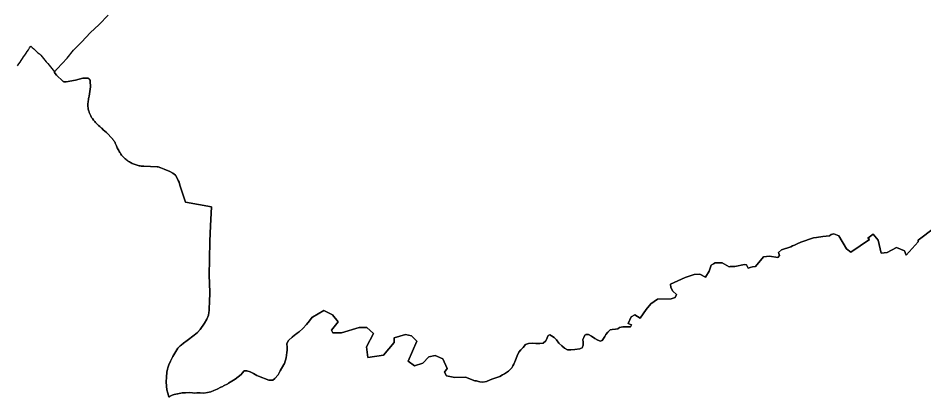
# Model space of a CAD drawing. Header units: inches. Extents: x 130170 to 284068, y 377793 to 804530.
# Drawn here: x 147805 to 151838, y 593908 to 595594 of the extents above; entities that cross this region are included whole.
import ezdxf

# ---------------------------------------------------------------- set-up
doc = ezdxf.new("R2010")
doc.units = ezdxf.units.IN
doc.header["$MEASUREMENT"] = 0
doc.layers.add('muni_il', color=7, linetype='Continuous')

msp = doc.modelspace()

# ---------------------------------------------------------------- linework, layer by layer
at = {"layer": 'muni_il'}
for points in [[(151880.2, 594660.9), (151807.5, 594605.9), (151808.5, 594598.3), (151754.8, 594539.5), (151747.1, 594558.1), (151711.9, 594572.8), (151670.5, 594550.4), (151644, 594548.2), (151629.4, 594605.9), (151607.2, 594632.7), (151583.7, 594614.2), (151591.8, 594608.4), (151508.2, 594553.1), (151489.7, 594567.8), (151455.1, 594624.9), (151433.4, 594634.2), (151421.6, 594631.7), (151413.2, 594625.4), (151384.6, 594622), (151355, 594617.2), (151341.9, 594616.7), (151285.6, 594596.5), (151269.4, 594589.3), (151258.6, 594584.3), (151249.5, 594580.6), (151241, 594576.9), (151200.6, 594562.7), (151187.2, 594551.2), (151191.4, 594537.7), (151183.8, 594528.4), (151146.4, 594534.3), (151119.3, 594531.4), (151084.7, 594488.3), (151071.4, 594486.7), (151061.4, 594484.4), (151052.1, 594481.7), (151044.5, 594496.3), (151035.3, 594497), (150992.5, 594489.2), (150977.5, 594488.4), (150972.4, 594488.2), (150967.4, 594487.7), (150936.3, 594505.2), (150921.1, 594505.5), (150905.3, 594505.3), (150898, 594500.7), (150887.2, 594494.8), (150878.3, 594468.2), (150862.5, 594441.7), (150836.6, 594454.3), (150811, 594452.4), (150772.1, 594439.7), (150706, 594409.5), (150707.7, 594394.5), (150716, 594378.3), (150733.6, 594363.4), (150727.1, 594351.4), (150708.7, 594344.9), (150648.8, 594343.5), (150619, 594322.7), (150598.8, 594297.5), (150570.7, 594258), (150547.1, 594273.9), (150530.9, 594263.9), (150518.7, 594235.1), (150533, 594228.6), (150528.4, 594220.3), (150521.4, 594220), (150520, 594220), (150507.1, 594219.8), (150495.9, 594219.9), (150494.4, 594219.9), (150480.2, 594217.4), (150472.6, 594211.1), (150462.2, 594209.3), (150447, 594208.8), (150437.7, 594207.1), (150428.3, 594196.8), (150419.4, 594185.8), (150414.3, 594177.7), (150411.3, 594172.8), (150402.8, 594159.9), (150397.5, 594157.5), (150394.3, 594156.1), (150382.6, 594160.4), (150370.1, 594168.6), (150355.4, 594178.4), (150342, 594185.9), (150330.5, 594186.1), (150328.5, 594184.9), (150324.7, 594182.6), (150321.1, 594172.6), (150316.9, 594163.8), (150318.2, 594151.8), (150318.2, 594146), (150318.2, 594141.7), (150318.2, 594138.1), (150313.5, 594127.3), (150306.6, 594123.7), (150302.5, 594121.6), (150281.2, 594119.3), (150263.3, 594117.2), (150248.5, 594117.9), (150234.9, 594124.4), (150222.4, 594135.4), (150210, 594146.8), (150198.8, 594161.5), (150192.7, 594168.4), (150188.3, 594173.2), (150177.4, 594179.8), (150169.2, 594184.2), (150162.8, 594181.6), (150157.5, 594170.6), (150154.4, 594163.1), (150152.4, 594158.2), (150140.4, 594148), (150138.3, 594147.6), (150124.6, 594146.6), (150108.1, 594146.2), (150090.7, 594147), (150075.1, 594145.8), (150060.9, 594141), (150050.8, 594128.2), (150040.8, 594118.1), (150031.6, 594107.1), (150024.7, 594091.2), (150016.7, 594071.7), (150009.2, 594054.4), (150004.7, 594046.6), (150000, 594038.3), (149985.4, 594022.6), (149967.8, 594010.9), (149958.4, 594005.7), (149947.3, 593999.7), (149924.6, 593991.6), (149915.9, 593988.4), (149904.6, 593984.3), (149887.9, 593977.1), (149871.5, 593973.5), (149858.2, 593975.4), (149852.9, 593977.2), (149844, 593980.4), (149836.8, 593979.6), (149836.6, 593979.7), (149795, 593995.7), (149747.4, 593994.9), (149710.5, 594001.9), (149701.3, 594018.9), (149713.5, 594034.9), (149694.4, 594078.3), (149660.1, 594092.4), (149631.3, 594086.1), (149604.7, 594059), (149568.4, 594045.9), (149538.9, 594067.7), (149577.6, 594156.5), (149553.8, 594180.2), (149527.3, 594186.1), (149477.4, 594171.8), (149477.2, 594151), (149430.5, 594094.2), (149359.8, 594083), (149354, 594130.4), (149385.9, 594190.1), (149355.9, 594216.8), (149321.8, 594216.8), (149242.8, 594193.3), (149204.2, 594193.3), (149198.6, 594205.2), (149228.1, 594242.5), (149202.5, 594273.7), (149164.6, 594292.7), (149114.1, 594263.3), (149113.1, 594262.7), (149100.3, 594246.7), (149087.6, 594230.2), (149071.8, 594212.1), (149054.3, 594198.5), (149046.4, 594192.5), (149038.6, 594186.5), (149034.5, 594183.2), (149023.7, 594174.6), (149008.6, 594160.4), (149008, 594159.2), (149000.4, 594145.3), (149001.7, 594128.4), (149001.1, 594119.9), (149000.9, 594116.9), (149000.3, 594105.9), (148996.4, 594082.8), (148989.2, 594057.1), (148986.7, 594052.4), (148970.5, 594023.9), (148961.9, 594006.2), (148947.2, 593990.4), (148937.1, 593982.5), (148919.3, 593982.7), (148874.5, 593999.9), (148866.4, 594003.1), (148852.2, 594012.4), (148848.9, 594013.9), (148836.6, 594019.2), (148822, 594023.9), (148810.2, 594024.2), (148800.9, 594013.8), (148796.3, 594008.6), (148770.8, 593987.2), (148755.5, 593978.1), (148740.7, 593968.9), (148739.1, 593967.9), (148737.5, 593966.9), (148718.5, 593956.9), (148714.9, 593955.1), (148706.7, 593950.9), (148689.6, 593942.2), (148674.9, 593936.8), (148662, 593930.9), (148647.6, 593927.4), (148631, 593924.8), (148614.3, 593926.1), (148600.3, 593925.6), (148589.8, 593925.1), (148579.6, 593926), (148565.8, 593927.1), (148549.5, 593926.9), (148533.7, 593925.6), (148515, 593922.4), (148514, 593922.2), (148499.1, 593919.5), (148489.3, 593915.9), (148481.4, 593910.8), (148477.6, 593908.4), (148475.7, 593908.3), (148470, 593925.4), (148466, 593938.9), (148464.3, 593955.9), (148463.8, 593974.9), (148464.5, 593996.4), (148466.3, 594018.2), (148468.6, 594031), (148471.1, 594038), (148475.8, 594051.3), (148482.8, 594067.3), (148493.4, 594087.7), (148506.4, 594109.9), (148515.1, 594124.9), (148525.2, 594134.9), (148530.1, 594138.6), (148540.8, 594146.8), (148556.5, 594159), (148588.4, 594183.6), (148602.8, 594195.5), (148614.9, 594208.7), (148633.7, 594236.1), (148644.6, 594254.8), (148650.9, 594272.7), (148652.7, 594284.2), (148654.2, 594293.5), (148654.8, 594305.2), (148656.2, 594328.9), (148656.8, 594373.8), (148654.3, 594450.6), (148655.5, 594521), (148656.8, 594601.1), (148660.5, 594669.2), (148665.1, 594755), (148549, 594775.2), (148524.1, 594850.8), (148520.9, 594863.7), (148516.3, 594871.6), (148513.8, 594878.7), (148505.3, 594894.7), (148492.2, 594904.6), (148479.2, 594911.1), (148454.3, 594922.1), (148439.8, 594927.7), (148427.4, 594932), (148423.8, 594932.5), (148364.1, 594934.9), (148361.7, 594935), (148357.1, 594935.4), (148352.4, 594935.9), (148347.8, 594936.6), (148343.2, 594937.4), (148338.7, 594938.4), (148334.1, 594939.6), (148329.7, 594940.9), (148325.2, 594942.3), (148320.8, 594944), (148316.5, 594945.8), (148312.3, 594947.7), (148308.1, 594949.7), (148304, 594952), (148299.9, 594954.3), (148296, 594956.8), (148292.1, 594959.5), (148288.4, 594962.2), (148284.7, 594965.1), (148281.2, 594968.2), (148277.7, 594971.3), (148274.4, 594974.6), (148271.2, 594977.9), (148268.1, 594981.4), (148265.1, 594985), (148262.2, 594988.7), (148259.5, 594992.5), (148256.9, 594996.4), (148254.5, 595000.4), (148252.2, 595004.4), (148249.1, 595010.1), (148245.4, 595017.7), (148242, 595025.3), (148237.9, 595035.5), (148236.9, 595037.8), (148235.7, 595040.1), (148234.5, 595042.3), (148233.3, 595044.5), (148231.9, 595046.7), (148230.5, 595048.8), (148229, 595050.8), (148227.4, 595052.8), (148225.8, 595054.8), (148224.4, 595056.3), (148197.4, 595084.7), (148190.6, 595091.4), (148183.6, 595097.8), (148176.4, 595104), (148174.9, 595105.2), (148173.4, 595106.4), (148171.9, 595107.6), (148170.5, 595108.9), (148169, 595110.1), (148167.6, 595111.3), (148162.7, 595115.7), (148157.9, 595120.2), (148153.3, 595124.9), (148148.9, 595129.7), (148145.6, 595133.7), (148140.1, 595140.3), (148134.9, 595147.2), (148133.1, 595149.8), (148131.2, 595152.7), (148129.4, 595155.7), (148127.7, 595158.8), (148126.1, 595161.9), (148124.6, 595165.1), (148123.2, 595168.3), (148121.9, 595171.5), (148120.8, 595174.8), (148120.1, 595176.8), (148118.9, 595180.9), (148117.9, 595185.1), (148116.9, 595189.3), (148116.2, 595193.5), (148115.8, 595196), (148115.5, 595198.9), (148115.2, 595201.9), (148115.1, 595205), (148115.1, 595205.8), (148115, 595206.6), (148115, 595207.4), (148115, 595208.2), (148115.1, 595209.1), (148115.1, 595209.9), (148115.1, 595210.7), (148115.1, 595211.5), (148115.2, 595212.3), (148115.2, 595213.2), (148115.3, 595214), (148115.7, 595219.6), (148116.3, 595225.1), (148117.1, 595230.7), (148118.1, 595236.2), (148119.3, 595241.7), (148120.7, 595247), (148126.6, 595288.9), (148125.2, 595313.8), (148125.1, 595315.3), (148125, 595315.6), (148125, 595315.9), (148124.9, 595316.3), (148124.9, 595316.6), (148124.8, 595316.9), (148124.7, 595317.2), (148124.6, 595317.5), (148124.5, 595317.8), (148124.4, 595318.1), (148124.3, 595318.4), (148124.2, 595318.7), (148124, 595319), (148123.9, 595319.3), (148123.8, 595319.6), (148123.6, 595319.9), (148123.5, 595320.2), (148123.3, 595320.5), (148123.1, 595320.8), (148123, 595321), (148122.8, 595321.3), (148122.6, 595321.6), (148122.4, 595321.8), (148122.2, 595322.1), (148122, 595322.3), (148121.8, 595322.6), (148121.6, 595322.8), (148121.3, 595323), (148121.1, 595323.3), (148120.9, 595323.5), (148120.6, 595323.7), (148120.4, 595323.9), (148120.1, 595324.1), (148119.9, 595324.3), (148119.6, 595324.5), (148119.4, 595324.7), (148119.1, 595324.9), (148118.8, 595325), (148118.6, 595325.2), (148118.3, 595325.4), (148118, 595325.5), (148117.7, 595325.7), (148117.4, 595325.8), (148117.2, 595325.9), (148116.9, 595326.1), (148116.6, 595326.2), (148116.3, 595326.3), (148116, 595326.4), (148115.7, 595326.5), (148115.4, 595326.6), (148115.1, 595326.7), (148114.7, 595326.7), (148114.4, 595326.8), (148114.1, 595326.9), (148113.8, 595326.9), (148113.5, 595327), (148113.2, 595327), (148112.9, 595327), (148112.6, 595327), (148112.3, 595327.1), (148112, 595327.1), (148111.8, 595327.1), (148111.5, 595327.1), (148111.1, 595327.1), (148110.8, 595327), (148110.5, 595327), (148110.1, 595327), (148109.8, 595326.9), (148109.5, 595326.9), (148109.1, 595326.8), (148091.9, 595326.5), (148060.2, 595317.5), (148018.8, 595310.6), (148018.4, 595310.5), (148018, 595310.4), (148017.6, 595310.4), (148017.1, 595310.4), (148016.7, 595310.3), (148016.3, 595310.3), (148015.9, 595310.3), (148015.5, 595310.3), (148015.1, 595310.3), (148014.7, 595310.3), (148014.2, 595310.3), (148013.8, 595310.3), (148013.4, 595310.3), (148013, 595310.4), (148012.6, 595310.4), (148012.2, 595310.5), (148011.8, 595310.5), (148011.3, 595310.6), (148010.9, 595310.7), (148010.5, 595310.8), (148010.1, 595310.8), (148009.7, 595310.9), (148009.3, 595311), (148008.9, 595311.2), (148008.5, 595311.3), (148008.1, 595311.4), (148007.7, 595311.5), (148007.3, 595311.7), (148006.9, 595311.8), (148006.6, 595312), (148006.2, 595312.2), (148005.8, 595312.3), (148005.4, 595312.5), (148005.1, 595312.7), (148004.8, 595312.9), (148004.5, 595313), (148004.1, 595313.2), (148003.8, 595313.4), (148003.5, 595313.6), (148003.2, 595313.8), (147976.1, 595341.2), (147965.5, 595353.8), (147966.9, 595355.5), (147978.3, 595368.5), (148022.5, 595416.7), (148051.2, 595451.8), (148088.1, 595488.7), (148125.9, 595528.3), (148164.5, 595565.6), (148204.8, 595607.6)], [(147802.4, 595382.5), (147807.8, 595390.4), (147813.1, 595398.3), (147818.5, 595406.2), (147823.8, 595414.2), (147829.2, 595422.1), (147834.5, 595430), (147839.9, 595437.9), (147845.2, 595445.8), (147850.6, 595453.8), (147855.9, 595461.7), (147861.3, 595469.6), (147867.6, 595463.8), (147873.9, 595458), (147880.2, 595452.1), (147886.5, 595446.3), (147892.9, 595440.5), (147899.2, 595434.7), (147905.5, 595428.9), (147911.6, 595421.5), (147917.8, 595414.2), (147923.9, 595406.8), (147930.1, 595399.5), (147936.2, 595392.2), (147942.3, 595384.8), (147948.5, 595377.5), (147954.6, 595370.2), (147960.8, 595362.8), (147966.9, 595355.5), (147965.5, 595353.8), (147976.1, 595341.2), (148003.2, 595313.8), (148003.5, 595313.6), (148003.8, 595313.4), (148004.1, 595313.2), (148004.5, 595313), (148004.8, 595312.9), (148005.1, 595312.7), (148005.4, 595312.5), (148005.8, 595312.3), (148006.2, 595312.2), (148006.6, 595312), (148006.9, 595311.8), (148007.3, 595311.7), (148007.7, 595311.5), (148008.1, 595311.4), (148008.5, 595311.3), (148008.9, 595311.2), (148009.3, 595311), (148009.7, 595310.9), (148010.1, 595310.8), (148010.5, 595310.8), (148010.9, 595310.7), (148011.3, 595310.6), (148011.8, 595310.5), (148012.2, 595310.5), (148012.6, 595310.4), (148013, 595310.4), (148013.4, 595310.3), (148013.8, 595310.3), (148014.2, 595310.3), (148014.7, 595310.3), (148015.1, 595310.3), (148015.5, 595310.3), (148015.9, 595310.3), (148016.3, 595310.3), (148016.7, 595310.3), (148017.1, 595310.4), (148017.6, 595310.4), (148018, 595310.4), (148018.4, 595310.5), (148018.8, 595310.6), (148060.2, 595317.5), (148091.9, 595326.5), (148109.1, 595326.8), (148109.5, 595326.9), (148109.8, 595326.9), (148110.1, 595327), (148110.5, 595327), (148110.8, 595327), (148111.1, 595327.1), (148111.5, 595327.1), (148111.8, 595327.1), (148112, 595327.1), (148112.3, 595327.1), (148112.6, 595327), (148112.9, 595327), (148113.2, 595327), (148113.5, 595327), (148113.8, 595326.9), (148114.1, 595326.9), (148114.4, 595326.8), (148114.7, 595326.7), (148115.1, 595326.7), (148115.4, 595326.6), (148115.7, 595326.5), (148116, 595326.4), (148116.3, 595326.3), (148116.6, 595326.2), (148116.9, 595326.1), (148117.2, 595325.9), (148117.4, 595325.8), (148117.7, 595325.7), (148118, 595325.5), (148118.3, 595325.4), (148118.6, 595325.2), (148118.8, 595325), (148119.1, 595324.9), (148119.4, 595324.7), (148119.6, 595324.5), (148119.9, 595324.3), (148120.1, 595324.1), (148120.4, 595323.9), (148120.6, 595323.7), (148120.9, 595323.5), (148121.1, 595323.3), (148121.3, 595323), (148121.6, 595322.8), (148121.8, 595322.6), (148122, 595322.3), (148122.2, 595322.1), (148122.4, 595321.8), (148122.6, 595321.6), (148122.8, 595321.3), (148123, 595321), (148123.1, 595320.8), (148123.3, 595320.5), (148123.5, 595320.2), (148123.6, 595319.9), (148123.8, 595319.6), (148123.9, 595319.3), (148124, 595319), (148124.2, 595318.7), (148124.3, 595318.4), (148124.4, 595318.1), (148124.5, 595317.8), (148124.6, 595317.5), (148124.7, 595317.2), (148124.8, 595316.9), (148124.9, 595316.6), (148124.9, 595316.3), (148125, 595315.9), (148125, 595315.6), (148125.1, 595315.3), (148125.2, 595313.8), (148126.6, 595288.9), (148120.7, 595247), (148119.3, 595241.7), (148118.1, 595236.2), (148117.1, 595230.7), (148116.3, 595225.1), (148115.7, 595219.6), (148115.3, 595214), (148115.2, 595213.2), (148115.2, 595212.3), (148115.1, 595211.5), (148115.1, 595210.7), (148115.1, 595209.9), (148115.1, 595209.1), (148115, 595208.2), (148115, 595207.4), (148115, 595206.6), (148115.1, 595205.8), (148115.1, 595205), (148115.2, 595201.9), (148115.5, 595198.9), (148115.8, 595196), (148116.2, 595193.5), (148116.9, 595189.3), (148117.9, 595185.1), (148118.9, 595180.9), (148120.1, 595176.8), (148120.8, 595174.8), (148121.9, 595171.5), (148123.2, 595168.3), (148124.6, 595165.1), (148126.1, 595161.9), (148127.7, 595158.8), (148129.4, 595155.7), (148131.2, 595152.7), (148133.1, 595149.8), (148134.9, 595147.2), (148140.1, 595140.3), (148145.6, 595133.7), (148148.9, 595129.7), (148153.3, 595124.9), (148157.9, 595120.2), (148162.7, 595115.7), (148167.6, 595111.3), (148169, 595110.1), (148170.5, 595108.9), (148171.9, 595107.6), (148173.4, 595106.4), (148174.9, 595105.2), (148176.4, 595104), (148183.6, 595097.8), (148190.6, 595091.4), (148197.4, 595084.7), (148224.4, 595056.3), (148225.8, 595054.8), (148227.4, 595052.8), (148229, 595050.8), (148230.5, 595048.8), (148231.9, 595046.7), (148233.3, 595044.5), (148234.5, 595042.3), (148235.7, 595040.1), (148236.9, 595037.8), (148237.9, 595035.5), (148242, 595025.3), (148245.4, 595017.7), (148249.1, 595010.1), (148252.2, 595004.4), (148254.5, 595000.4), (148256.9, 594996.4), (148259.5, 594992.5), (148262.2, 594988.7), (148265.1, 594985), (148268.1, 594981.4), (148271.2, 594977.9), (148274.4, 594974.6), (148277.7, 594971.3), (148281.2, 594968.2), (148284.7, 594965.1), (148288.4, 594962.2), (148292.1, 594959.5), (148296, 594956.8), (148299.9, 594954.3), (148304, 594952), (148308.1, 594949.7), (148312.3, 594947.7), (148316.5, 594945.8), (148320.8, 594944), (148325.2, 594942.3), (148329.7, 594940.9), (148334.1, 594939.6), (148338.7, 594938.4), (148343.2, 594937.4), (148347.8, 594936.6), (148352.4, 594935.9), (148357.1, 594935.4), (148361.7, 594935), (148364.1, 594934.9), (148423.8, 594932.5), (148427.4, 594932), (148439.8, 594927.7), (148454.3, 594922.1), (148479.2, 594911.1), (148492.2, 594904.6), (148505.3, 594894.7), (148513.8, 594878.7), (148516.3, 594871.6), (148520.9, 594863.7), (148524.1, 594850.8), (148549, 594775.2), (148665.1, 594755), (148660.5, 594669.2), (148656.8, 594601.1), (148655.5, 594521), (148654.3, 594450.6), (148656.8, 594373.8), (148656.2, 594328.9), (148654.8, 594305.2), (148654.2, 594293.5), (148652.7, 594284.2), (148650.9, 594272.7), (148644.6, 594254.8), (148633.7, 594236.1), (148614.9, 594208.7), (148602.8, 594195.5), (148588.4, 594183.6), (148556.5, 594159), (148540.8, 594146.8), (148530.1, 594138.6), (148525.2, 594134.9), (148515.1, 594124.9), (148506.4, 594109.9), (148493.4, 594087.7), (148482.8, 594067.3), (148475.8, 594051.3), (148471.1, 594038), (148468.6, 594031), (148466.3, 594018.2), (148464.5, 593996.4), (148463.8, 593974.9), (148464.3, 593955.9), (148466, 593938.9), (148470, 593925.4), (148475.7, 593908.3), (148477.6, 593908.4), (148481.4, 593910.8), (148489.3, 593915.9), (148499.1, 593919.5), (148514, 593922.2), (148515, 593922.4), (148533.7, 593925.6), (148549.5, 593926.9), (148565.8, 593927.1), (148579.6, 593926), (148589.8, 593925.1), (148600.3, 593925.6), (148614.3, 593926.1), (148631, 593924.8), (148647.6, 593927.4), (148662, 593930.9), (148674.9, 593936.8), (148689.6, 593942.2), (148706.7, 593950.9), (148714.9, 593955.1), (148718.5, 593956.9), (148737.5, 593966.9), (148739.1, 593967.9), (148740.7, 593968.9), (148755.5, 593978.1), (148770.8, 593987.2), (148796.3, 594008.6), (148800.9, 594013.8), (148810.2, 594024.2), (148822, 594023.9), (148836.6, 594019.2), (148848.9, 594013.9), (148852.2, 594012.4), (148866.4, 594003.1), (148874.5, 593999.9), (148919.3, 593982.7), (148937.1, 593982.5), (148947.2, 593990.4), (148961.9, 594006.2), (148970.5, 594023.9), (148986.7, 594052.4), (148989.2, 594057.1), (148996.4, 594082.8), (149000.3, 594105.9), (149000.9, 594116.9), (149001.1, 594119.9), (149001.7, 594128.4), (149000.4, 594145.3), (149008, 594159.2), (149008.6, 594160.4), (149023.7, 594174.6), (149034.5, 594183.2), (149038.6, 594186.5), (149046.4, 594192.5), (149054.3, 594198.5), (149071.8, 594212.1), (149087.6, 594230.2), (149100.3, 594246.7), (149113.1, 594262.7), (149114.1, 594263.3), (149164.6, 594292.7), (149202.5, 594273.7), (149228.1, 594242.5), (149198.6, 594205.2), (149204.2, 594193.3), (149242.8, 594193.3), (149321.8, 594216.8), (149355.9, 594216.8), (149385.9, 594190.1), (149354, 594130.4), (149359.8, 594083), (149430.5, 594094.2), (149477.2, 594151), (149477.4, 594171.8), (149527.3, 594186.1), (149553.8, 594180.2), (149577.6, 594156.5), (149538.9, 594067.7), (149568.4, 594045.9), (149604.7, 594059), (149631.3, 594086.1), (149660.1, 594092.4), (149694.4, 594078.3), (149713.5, 594034.9), (149701.3, 594018.9), (149710.5, 594001.9), (149747.4, 593994.9), (149795, 593995.7), (149836.6, 593979.7), (149836.8, 593979.6), (149844, 593980.4), (149852.9, 593977.2), (149858.2, 593975.4), (149871.5, 593973.5), (149887.9, 593977.1), (149904.6, 593984.3), (149915.9, 593988.4), (149924.6, 593991.6), (149947.3, 593999.7), (149958.4, 594005.7), (149967.8, 594010.9), (149985.4, 594022.6), (150000, 594038.3), (150004.7, 594046.6), (150009.2, 594054.4), (150016.7, 594071.7), (150024.7, 594091.2), (150031.6, 594107.1), (150040.8, 594118.1), (150050.8, 594128.2), (150060.9, 594141), (150075.1, 594145.8), (150090.7, 594147), (150108.1, 594146.2), (150124.6, 594146.6), (150138.3, 594147.6), (150140.4, 594148), (150152.4, 594158.2), (150154.4, 594163.1), (150157.5, 594170.6), (150162.8, 594181.6), (150169.2, 594184.2), (150177.4, 594179.8), (150188.3, 594173.2), (150192.7, 594168.4), (150198.8, 594161.5), (150210, 594146.8), (150222.4, 594135.4), (150234.9, 594124.4), (150248.5, 594117.9), (150263.3, 594117.2), (150281.2, 594119.3), (150302.5, 594121.6), (150306.6, 594123.7), (150313.5, 594127.3), (150318.2, 594138.1), (150318.2, 594141.7), (150318.2, 594146), (150318.2, 594151.8), (150316.9, 594163.8), (150321.1, 594172.6), (150324.7, 594182.6), (150328.5, 594184.9), (150330.5, 594186.1), (150342, 594185.9), (150355.4, 594178.4), (150370.1, 594168.6), (150382.6, 594160.4), (150394.3, 594156.1), (150397.5, 594157.5), (150402.8, 594159.9), (150411.3, 594172.8), (150414.3, 594177.7), (150419.4, 594185.8), (150428.3, 594196.8), (150437.7, 594207.1), (150447, 594208.8), (150462.2, 594209.3), (150472.6, 594211.1), (150480.2, 594217.4), (150494.4, 594219.9), (150495.9, 594219.9), (150507.1, 594219.8), (150520, 594220), (150521.4, 594220), (150528.4, 594220.3), (150533, 594228.6), (150518.7, 594235.1), (150530.9, 594263.9), (150547.1, 594273.9), (150570.7, 594258), (150598.8, 594297.5), (150619, 594322.7), (150648.8, 594343.5), (150708.7, 594344.9), (150727.1, 594351.4), (150733.6, 594363.4), (150716, 594378.3), (150707.7, 594394.5), (150706, 594409.5), (150772.1, 594439.7), (150811, 594452.4), (150836.6, 594454.3), (150862.5, 594441.7), (150878.3, 594468.2), (150887.2, 594494.8), (150898, 594500.7), (150905.3, 594505.3), (150921.1, 594505.5), (150936.3, 594505.2), (150967.4, 594487.7), (150972.4, 594488.2), (150977.5, 594488.4), (150992.5, 594489.2), (151035.3, 594497), (151044.5, 594496.3), (151052.1, 594481.7), (151061.4, 594484.4), (151071.4, 594486.7), (151084.7, 594488.3), (151119.3, 594531.4), (151146.4, 594534.3), (151183.8, 594528.4), (151191.4, 594537.7), (151187.2, 594551.2), (151200.6, 594562.7), (151241, 594576.9), (151249.5, 594580.6), (151258.6, 594584.3), (151269.4, 594589.3), (151285.6, 594596.5), (151341.9, 594616.7), (151355, 594617.2), (151384.6, 594622), (151413.2, 594625.4), (151421.6, 594631.7), (151433.4, 594634.2), (151455.1, 594624.9), (151489.7, 594567.8), (151508.2, 594553.1), (151591.8, 594608.4), (151583.7, 594614.2), (151607.2, 594632.7), (151629.4, 594605.9), (151644, 594548.2), (151670.5, 594550.4), (151711.9, 594572.8), (151747.1, 594558.1), (151754.8, 594539.5), (151808.5, 594598.3), (151807.5, 594605.9), (151880.2, 594660.9)]]:
    msp.add_lwpolyline(points, dxfattribs=at)

doc.saveas('drawing.dxf')
